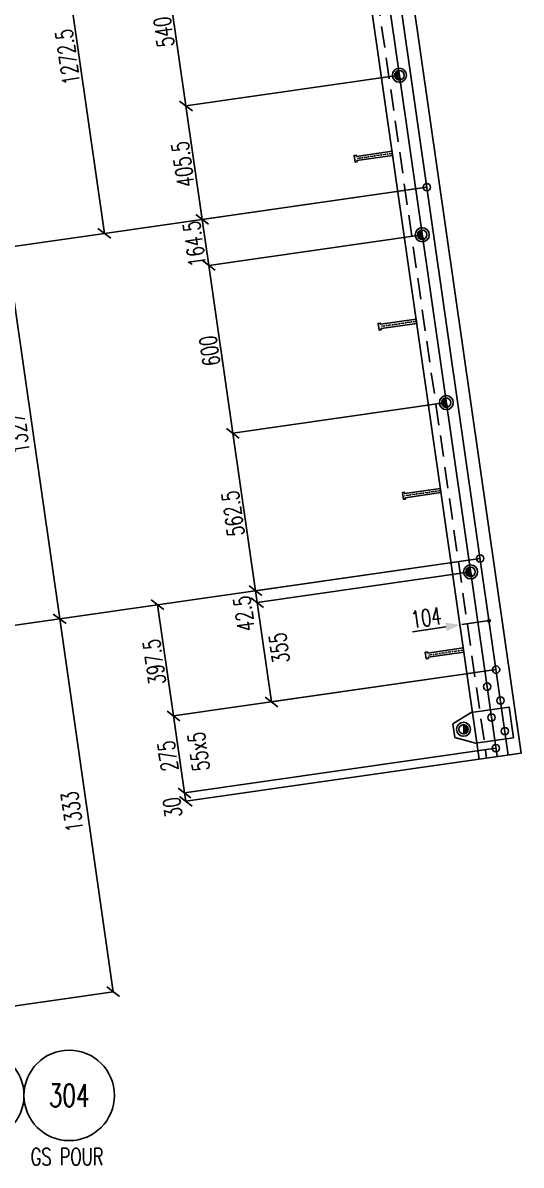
# Model space of a CAD drawing. Extents: x 142141 to 158361, y -105351 to -93871.
# Drawn here: x 150801 to 152565, y -103214 to -99173 of the extents above; entities that cross this region are included whole.
import ezdxf
from ezdxf.enums import TextEntityAlignment as Align

# ---------------------------------------------------------------- set-up
doc = ezdxf.new("R2010")
doc.units = 0
doc.header["$LTSCALE"] = 150
doc.header["$MEASUREMENT"] = 0
doc.linetypes.add('DASHDOT', pattern=[1, 0.5, -0.25, 0, -0.25])
doc.linetypes.add('DASHED', pattern=[0.75, 0.5, -0.25])
doc.layers.get('0').update_dxf_attribs({"linetype": 'CONTINUOUS'})
for name, color, linetype in [('ASSI', 6, 'CONTINUOUS'), ('BOLLINI_1', 7, 'CONTINUOUS'), ('Echelon', 3, 'CONTINUOUS'), ('FORI', 2, 'CONTINUOUS'), ('LINEA_ANG', 2, 'CONTINUOUS'), ('LINEE_PIASTRA', 2, 'CONTINUOUS'), ('LINEE_PIASTRE', 2, 'CONTINUOUS'), ('LS', 7, 'CONTINUOUS'), ('MZ', 6, 'DASHDOT'), ('PIASTRE', 5, 'CONTINUOUS'), ('QT_MAL', 7, 'CONTINUOUS'), ('QT_MPR', 7, 'CONTINUOUS'), ('QT_MSP', 7, 'CONTINUOUS'), ('TESTI_A_P', 7, 'CONTINUOUS'), ('TRAT-Y', 7, 'DASHED')]:
    doc.layers.add(name, color=color, linetype=linetype)
doc.styles.add('QUOTE', font='ROMANS8.SHX', dxfattribs={"width": 0.7})
doc.styles.add('RQL', font='ROMANS8.SHX', dxfattribs={"width": 0.7})
doc.styles.add('RS', font='ROMANS8.shx', dxfattribs={"width": 0.7})
doc.styles.get("Standard").update_dxf_attribs({"font": 'ROMANS8.SHX', "width": 0.7})
doc.dimstyles.new('FRECCE1', dxfattribs={"dimtxt": 60, "dimasz": 6.6667, "dimexe": 0, "dimexo": 0, "dimgap": 1, "dimtad": 1, "dimzin": 0, "dimdsep": 46, "dimtxsty": 'RS', "dimblk1": 'QUOTP', "dimblk2": 'QUOTF', "dimsah": 1, "dimcen": 0, "dimclrd": 2, "dimclre": 2, "dimclrt": 7, "dimadec": 0, "dimazin": 0, "dimtfac": 1, "dimtix": 1, "dimtmove": 2, "dimatfit": 3, "dimldrblk": 'QUOTP', "dimfxl": 1, "dimtolj": 1, "dimtzin": 0, "dimarcsym": 0})
doc.dimstyles.new('TRATTO', dxfattribs={"dimscale": 0, "dimtxt": 60, "dimasz": 40, "dimexe": 0, "dimexo": 0, "dimgap": 10, "dimtad": 1, "dimrnd": 0.5, "dimdsep": 46, "dimtxsty": 'RS', "dimblk1": 'OBLIQUE', "dimblk2": 'OBLIQUE', "dimsah": 1, "dimcen": 0.09, "dimclrd": 2, "dimclre": 2, "dimclrt": 7, "dimadec": 0, "dimazin": 0, "dimtfac": 1, "dimtix": 1, "dimtmove": 2, "dimatfit": 3, "dimfxl": 1, "dimtolj": 1, "dimtzin": 0, "dimarcsym": 0})

# ---------------------------------------------------------------- blocks, each defined once
blk = doc.blocks.new('_OBLIQUE')
at = {"color": 0, "linetype": 'ByBlock'}
blk.add_line((-0.5, -0.5), (0.5, 0.5), dxfattribs=at)
blk = doc.blocks.new('*D57')
at = {"layer": 'QT_MPR', "color": 2, "lineweight": -2, "transparency": 16777216}
for p, q in [((149444, -101494.6), (150931.7, -101281.1)), ((150931.7, -101281.1), (151121.1, -102600.4)), ((149672.9, -102808.2), (151121.1, -102600.4))]:
    blk.add_line(p, q, dxfattribs=at)
at = {"layer": 'QT_MPR', "color": 2, "lineweight": -2, "transparency": 16777216, "xscale": 40, "yscale": 40, "zscale": 40}
for p, rotation in [((150931.7, -101281.1), 98.16613930235343), ((151121.1, -102600.4), 278.1661393023534)]:
    blk.add_blockref('_OBLIQUE', p, dxfattribs=dict(at, rotation=rotation))
at = {"layer": 'QT_MPR', "color": 7, "transparency": 16777216, "insert": (150975.8, -101963.8), "char_height": 60, "attachment_point": 5, "rotation": 98.1661, "style": 'RS'}
blk.add_mtext('\\A1;1333', dxfattribs=at)
blk = doc.blocks.new('*D46')
at = {"layer": 'LS', "color": 2, "lineweight": -2, "transparency": 16777216}
for p, q in [((149255.5, -100181), (150743.2, -99967.5)), ((150931.7, -101281.1), (150743.2, -99967.5)), ((149444, -101494.6), (150931.7, -101281.1))]:
    blk.add_line(p, q, dxfattribs=at)
at = {"layer": 'LS', "color": 2, "lineweight": -2, "transparency": 16777216, "xscale": 40, "yscale": 40, "zscale": 40}
for p, rotation in [((150743.2, -99967.5), 98.16613930235343), ((150931.7, -101281.1), 278.1661393023534)]:
    blk.add_blockref('_OBLIQUE', p, dxfattribs=dict(at, rotation=rotation))
at = {"layer": 'LS', "color": 7, "transparency": 16777216, "insert": (150786.1, -100625.7), "char_height": 60, "attachment_point": 5, "rotation": 98.1661, "style": 'RS'}
blk.add_mtext('\\A1;1327', dxfattribs=at)
blk = doc.blocks.new('16')
blk.add_circle((0, 0), 1)
blk = doc.blocks.new('P20')
at = {"color": 0}
for p, q in [((0, 0.98), (0.02, 1)), ((0, 0.94), (0.06, 1)), ((1, -0.01), (0, 0.99)), ((0, 0.89), (0.1, 0.99)), ((0, 0.85), (0.14, 0.99)), ((0, 0.8), (0.18, 0.98)), ((0, 0.76), (0.22, 0.98)), ((0, 0.71), (0.25, 0.97)), ((0, 0.67), (0.29, 0.96)), ((1, -0.05), (0, 0.95)), ((0, 0.62), (0.32, 0.95)), ((0, 0.58), (0.36, 0.93)), ((0, 0.53), (0.39, 0.92)), ((0, 0.49), (0.42, 0.91)), ((1, -0.09), (0, 0.9)), ((0, 0.44), (0.45, 0.89)), ((0, 0.4), (0.48, 0.88)), ((0.99, -0.13), (0, 0.86)), ((0, 0.35), (0.51, 0.86)), ((0, 0.31), (0.54, 0.84)), ((0, 0.26), (0.56, 0.83)), ((0.99, -0.17), (0, 0.81)), ((0, 0.22), (0.59, 0.81)), ((0, 0.17), (0.61, 0.79)), ((0.98, -0.21), (0, 0.77)), ((0, 0.13), (0.64, 0.77)), ((0, 0.08), (0.66, 0.75)), ((0, 0.04), (0.69, 0.73)), ((0.97, -0.25), (0, 0.72)), ((0, -0.01), (0.71, 0.7)), ((0.96, -0.28), (0, 0.68)), ((0, -0.05), (0.73, 0.68)), ((0, -0.1), (0.75, 0.66)), ((0.95, -0.32), (0, 0.63)), ((0, -0.14), (0.77, 0.63)), ((0, -0.19), (0.79, 0.61)), ((0.94, -0.35), (0, 0.59)), ((0, -0.23), (0.81, 0.58)), ((0, -0.28), (0.83, 0.56)), ((0.92, -0.38), (0, 0.54)), ((0, -0.32), (0.85, 0.53)), ((0.91, -0.41), (0, 0.5)), ((0, -0.36), (0.87, 0.5)), ((0, -0.41), (0.88, 0.47)), ((0.9, -0.44), (0, 0.45)), ((0, -0.45), (0.9, 0.44)), ((0.88, -0.47), (0, 0.41)), ((0, -0.5), (0.91, 0.41)), ((0, -0.54), (0.92, 0.38)), ((0.87, -0.5), (0, 0.36)), ((0, -0.59), (0.94, 0.35)), ((0.85, -0.53), (0, 0.32)), ((0, -0.63), (0.95, 0.31)), ((0, -0.68), (0.96, 0.28)), ((0.83, -0.56), (0, 0.27)), ((0, -0.72), (0.97, 0.25)), ((0.81, -0.58), (0, 0.23)), ((0, -0.77), (0.98, 0.21)), ((0.79, -0.61), (0, 0.18)), ((0, -0.81), (0.99, 0.17)), ((0.77, -0.63), (0, 0.14)), ((0, -0.86), (0.99, 0.13)), ((0.75, -0.66), (0, 0.09)), ((0, -0.9), (1, 0.09)), ((0.73, -0.68), (0, 0.05)), ((0, -0.95), (1, 0.05)), ((0.71, -0.7), (0, 0.01)), ((0, -0.99), (1, 0.01)), ((1, 0.04), (0.04, 1)), ((1, 0.09), (0.09, 1)), ((0.99, 0.14), (0.14, 0.99)), ((0.98, 0.19), (0.19, 0.98)), ((0.97, 0.25), (0.25, 0.97)), ((0.95, 0.31), (0.31, 0.95)), ((0.92, 0.38), (0.38, 0.92)), ((0.88, 0.47), (0.47, 0.88)), ((0.81, 0.59), (0.59, 0.81)), ((0.69, -0.73), (0, -0.04)), ((0.66, -0.75), (0, -0.08)), ((0.64, -0.77), (0, -0.13)), ((0.61, -0.79), (0, -0.17)), ((0.59, -0.81), (0, -0.22)), ((0.56, -0.83), (0, -0.26)), ((0.54, -0.84), (0, -0.31)), ((0.51, -0.86), (0, -0.35)), ((0.48, -0.88), (0, -0.4)), ((0.45, -0.89), (0, -0.44)), ((0.42, -0.91), (0, -0.49)), ((0.39, -0.92), (0, -0.53)), ((0.36, -0.93), (0, -0.58)), ((0.32, -0.95), (0, -0.62)), ((0.29, -0.96), (0, -0.67)), ((0.25, -0.97), (0, -0.71)), ((0.22, -0.98), (0, -0.76)), ((0.18, -0.98), (0, -0.8)), ((0.14, -0.99), (0, -0.85)), ((0.1, -0.99), (0, -0.89)), ((0.04, -1), (1, -0.04)), ((0.09, -1), (1, -0.09)), ((0.14, -0.99), (0.99, -0.14)), ((0.19, -0.98), (0.98, -0.19)), ((0.25, -0.97), (0.97, -0.25)), ((0.31, -0.95), (0.95, -0.31)), ((0.38, -0.92), (0.92, -0.38)), ((0.47, -0.88), (0.88, -0.47)), ((0.59, -0.81), (0.81, -0.59))]:
    blk.add_line(p, q, dxfattribs=at)
for radius in [1.5, 1]:
    blk.add_circle((0, 0), radius)
blk = doc.blocks.new('ASSE98')
blk.add_line((0, 0), (1, 0))
at = {"color": 7, "style": 'QUOTE', "width": 0.5, "flags": 1}
for tag, p in [('TI', (1.38308, 6.82731)), ('DI_S', (1.38308, 6.42178)), ('D_S', (1.38308, 6.02092)), ('E_S', (1.38308, 5.68065)), ('NFORI', (1.36454, 5.29792)), ('ALAR', (1.36349, 4.93246)), ('FAM', (1.3775, 4.54645)), ('ALA', (1.38308, 4.19257)), ('DISP2', (1.38308, 3.84971)), ('DISP1', (1.38308, 3.50686)), ('PINZAF', (1.38308, 3.164)), ('PINZAI', (1.38308, 2.82114)), ('TRP', (1.38308, 2.47829)), ('NP', (1.38308, 2.13543)), ('SV', (1.38308, 1.79257)), ('PESO', (1.38308, 1.44971)), ('QUA', (1.38308, 1.10686)), ('LUN', (1.38308, 0.764)), ('PROF', (1.38308, 0.42114)), ('POS', (1.38308, 0.07829))]:
    blk.add_attdef(tag, p, '', height=0.2, dxfattribs=at)
at = {"color": 7, "flags": 1}
for tag, p in [('LAV1', (3.07431, 6.82847)), ('LAV2', (3.07431, 6.49513)), ('LAV3', (3.07431, 6.1618)), ('LAV4', (3.07431, 5.82847)), ('LAV5', (3.07431, 5.49513)), ('LAV6', (3.07431, 5.1618)), ('LAV7', (3.07431, 4.82847)), ('LAV8', (3.07431, 4.49513)), ('LAV9', (3.07431, 4.1618)), ('LAV10', (3.07431, 3.82847))]:
    blk.add_attdef(tag, p, '', height=0.2, dxfattribs=at)
blk = doc.blocks.new('QUOTP')
at = {"layer": 'ASSI', "color": 2, "const_width": 1.07}
blk.add_lwpolyline([(-0.53, 0, 1), (0.53, 0, 1)], format="xyb", close=True, dxfattribs=at)
blk = doc.blocks.new('QUOTF')
at = {"layer": 'LS', "color": 2}
blk.add_line((7.5, 0), (25.5, 0), dxfattribs=at)
blk.add_solid([(7.5, 2.25), (0, 0), (7.5, -2.25)], dxfattribs=at)
blk = doc.blocks.new('*D167')
at = {"layer": 'QT_MAL', "color": 2, "lineweight": -2, "transparency": 16777216}
for p, q in [((152348.2, -101302.6), (152348.2, -101302.6)), ((152444.5, -101288.8), (152354.8, -101301.7)), ((152451.1, -101287.9), (152451.1, -101287.9))]:
    blk.add_line(p, q, dxfattribs=at)
at = {"layer": 'QT_MAL', "color": 2, "lineweight": -2, "transparency": 16777216, "xscale": 6.6667, "yscale": 6.6667, "zscale": 6.6667}
for name, p, rotation in [('QUOTF', (152348.2, -101302.6), 188.1661393023535), ('QUOTP', (152451.1, -101287.9), 8.166139302353512)]:
    blk.add_blockref(name, p, dxfattribs=dict(at, rotation=rotation))
at = {"layer": 'QT_MAL', "color": 7, "transparency": 16777216, "insert": (152228.8, -101277.3), "char_height": 60, "attachment_point": 5, "rotation": 8.1661, "style": 'RS'}
blk.add_mtext('\\A1;104', dxfattribs=at)
blk = doc.blocks.new('*D73')
at = {"layer": 'QT_MPR', "color": 2, "lineweight": -2, "transparency": 16777216}
for p, q in [((152050.3, -98494.5), (150909, -98658.3)), ((150909, -98658.3), (151089.7, -99917.8)), ((152231, -99754), (151089.7, -99917.8))]:
    blk.add_line(p, q, dxfattribs=at)
at = {"layer": 'QT_MPR', "color": 2, "lineweight": -2, "transparency": 16777216, "xscale": 40, "yscale": 40, "zscale": 40}
for p, rotation in [((150909, -98658.3), 98.16613930234952), ((151089.7, -99917.8), 278.1661393023495)]:
    blk.add_blockref('_OBLIQUE', p, dxfattribs=dict(at, rotation=rotation))
at = {"layer": 'QT_MPR', "color": 7, "transparency": 16777216, "insert": (150959.7, -99293.7), "char_height": 60, "attachment_point": 5, "rotation": 98.1661, "style": 'RS'}
blk.add_mtext('\\A1;1272.5', dxfattribs=at)
blk = doc.blocks.new('*D74')
at = {"layer": 'QT_MPR', "color": 2, "lineweight": -2, "transparency": 16777216}
for p, q in [((152419.5, -101067.6), (151278.2, -101231.4)), ((151278.2, -101231.4), (151334.7, -101624.8)), ((152476, -101461), (151334.7, -101624.8))]:
    blk.add_line(p, q, dxfattribs=at)
at = {"layer": 'QT_MPR', "color": 2, "lineweight": -2, "transparency": 16777216, "xscale": 40, "yscale": 40, "zscale": 40}
for p, rotation in [((151278.2, -101231.4), 98.16613930234952), ((151334.7, -101624.8), 278.1661393023495)]:
    blk.add_blockref('_OBLIQUE', p, dxfattribs=dict(at, rotation=rotation))
at = {"layer": 'QT_MPR', "color": 7, "transparency": 16777216, "insert": (151266.8, -101433.8), "char_height": 60, "attachment_point": 5, "rotation": 98.1661, "style": 'RS'}
blk.add_mtext('\\A1;397.5', dxfattribs=at)
blk = doc.blocks.new('*D75')
at = {"layer": 'QT_MPR', "color": 2, "lineweight": -2, "transparency": 16777216}
for p, q in [((152476, -101461), (151334.7, -101624.8)), ((151334.7, -101624.8), (151373.7, -101897)), ((152475.4, -101738.9), (151373.7, -101897))]:
    blk.add_line(p, q, dxfattribs=at)
at = {"layer": 'QT_MPR', "color": 2, "lineweight": -2, "transparency": 16777216, "xscale": 40, "yscale": 40, "zscale": 40}
for p, rotation in [((151334.7, -101624.8), 98.16613930234952), ((151373.7, -101897), 278.1661393023495)]:
    blk.add_blockref('_OBLIQUE', p, dxfattribs=dict(at, rotation=rotation))
at = {"layer": 'QT_MPR', "color": 7, "transparency": 16777216, "insert": (151423.5, -101751), "char_height": 60, "attachment_point": 5, "rotation": 98.1661, "style": 'RS'}
blk.add_mtext('\\A1;55x5', dxfattribs=at)
blk = doc.blocks.new('*D76')
at = {"layer": 'QT_MPR', "color": 2, "lineweight": -2, "transparency": 16777216}
for p, q in [((152476, -101461), (151334.7, -101624.8)), ((151334.7, -101624.8), (151373.7, -101897)), ((152475.4, -101738.9), (151373.7, -101897))]:
    blk.add_line(p, q, dxfattribs=at)
at = {"layer": 'QT_MPR', "color": 2, "lineweight": -2, "transparency": 16777216, "xscale": 40, "yscale": 40, "zscale": 40}
for p, rotation in [((151334.7, -101624.8), 98.16613930234952), ((151373.7, -101897), 278.1661393023495)]:
    blk.add_blockref('_OBLIQUE', p, dxfattribs=dict(at, rotation=rotation))
at = {"layer": 'QT_MPR', "color": 7, "transparency": 16777216, "insert": (151314.6, -101766.6), "char_height": 60, "attachment_point": 5, "rotation": 98.1661, "style": 'RS'}
blk.add_mtext('\\A1;275', dxfattribs=at)
blk = doc.blocks.new('*D77')
at = {"layer": 'QT_MPR', "color": 2, "lineweight": -2, "transparency": 16777216}
for p, q in [((152475.4, -101738.9), (151373.7, -101897)), ((152416.3, -101777.7), (151378, -101926.7)), ((151373.7, -101897), (151378, -101926.7))]:
    blk.add_line(p, q, dxfattribs=at)
at = {"layer": 'QT_MPR', "color": 2, "lineweight": -2, "transparency": 16777216, "xscale": 40, "yscale": 40, "zscale": 40}
for p, rotation in [((151373.7, -101897), 98.16613930234952), ((151378, -101926.7), 278.1661393023495)]:
    blk.add_blockref('_OBLIQUE', p, dxfattribs=dict(at, rotation=rotation))
at = {"layer": 'QT_MPR', "color": 7, "transparency": 16777216, "insert": (151331.1, -101948.5), "char_height": 60, "attachment_point": 5, "rotation": 98.1661, "style": 'RS'}
blk.add_mtext('\\A1;30', dxfattribs=at)
blk = doc.blocks.new('A$C6E393FD9')
at = {"layer": 'Echelon'}
blk.add_lwpolyline([(2.5, 0), (0, 19.8), (168.6, 41.4), (167.9, 47.2), (177.8, 48.5), (181.8, 17.1), (171.9, 15.8), (171.2, 21.6), (2.5, 0)], close=True, dxfattribs=at)
at = {"layer": 'MZ', "ltscale": 0.2}
blk.add_line((1.3, 9.9), (179.8, 32.8), dxfattribs=at)
blk = doc.blocks.new('MRKR_98')
blk.add_point((0, 0))
at = {"color": 7, "style": 'QUOTE', "width": 0.5, "flags": 1}
for tag, p in [('TI', (3.73, 6.83)), ('DI_S', (3.73, 6.42)), ('D_S', (3.73, 6.02)), ('AUX2', (3.71, 4.93)), ('NFORI', (3.72, 5.3)), ('AUX1', (3.73, 4.19)), ('E_S', (3.73, 5.68)), ('FAM', (3.73, 4.55)), ('COMMESSA', (3.73, 3.85)), ('MD', (3.73, 3.51)), ('MP', (3.73, 3.16)), ('LARGHEZZA', (3.73, 2.82)), ('SPESSORE', (3.73, 2.48)), ('NP', (3.73, 2.14)), ('SV', (3.73, 1.79)), ('PESO', (3.73, 1.45)), ('QUA', (3.73, 1.11)), ('LUN', (3.73, 0.76)), ('PROF', (3.73, 0.42)), ('POS', (3.73, 0.08))]:
    blk.add_attdef(tag, p, '', height=0.2, dxfattribs=at)
at = {"color": 7, "flags": 1}
for tag, p in [('LAV1', (5.26, 6.88)), ('LAV2', (5.26, 6.55)), ('LAV3', (5.26, 6.21)), ('LAV4', (5.26, 5.88)), ('LAV5', (5.26, 5.55)), ('LAV6', (5.26, 5.21)), ('LAV7', (5.26, 4.88)), ('LAV8', (5.26, 4.55)), ('LAV9', (5.26, 4.21)), ('LAV10', (5.26, 3.88))]:
    blk.add_attdef(tag, p, '', height=0.2, dxfattribs=at)
blk = doc.blocks.new('*D88')
at = {"layer": 'QT_MSP', "color": 2, "lineweight": -2, "transparency": 16777216}
for p, q in [((152057.1, -98823.8), (151301.8, -98932.2)), ((151301.8, -98932.2), (151378.5, -99466.7)), ((152133.8, -99358.3), (151378.5, -99466.7))]:
    blk.add_line(p, q, dxfattribs=at)
at = {"layer": 'QT_MSP', "color": 2, "lineweight": -2, "transparency": 16777216, "xscale": 40, "yscale": 40, "zscale": 40}
for p, rotation in [((151301.8, -98932.2), 98.16613930234952), ((151378.5, -99466.7), 278.1661393023495)]:
    blk.add_blockref('_OBLIQUE', p, dxfattribs=dict(at, rotation=rotation))
at = {"layer": 'QT_MSP', "color": 7, "transparency": 16777216, "insert": (151300.6, -99205.1), "char_height": 60, "attachment_point": 5, "rotation": 98.1661, "style": 'RS'}
blk.add_mtext('\\A1;540', dxfattribs=at)
blk = doc.blocks.new('*D89')
at = {"layer": 'QT_MSP', "color": 2, "lineweight": -2, "transparency": 16777216}
for p, q in [((152133.8, -99358.3), (151378.5, -99466.7)), ((151378.5, -99466.7), (151436.1, -99868.1)), ((152231, -99754), (151436.1, -99868.1))]:
    blk.add_line(p, q, dxfattribs=at)
at = {"layer": 'QT_MSP', "color": 2, "lineweight": -2, "transparency": 16777216, "xscale": 40, "yscale": 40, "zscale": 40}
for p, rotation in [((151378.5, -99466.7), 98.16613930234952), ((151436.1, -99868.1), 278.1661393023495)]:
    blk.add_blockref('_OBLIQUE', p, dxfattribs=dict(at, rotation=rotation))
at = {"layer": 'QT_MSP', "color": 7, "transparency": 16777216, "insert": (151367.8, -99673.1), "char_height": 60, "attachment_point": 5, "rotation": 98.1661, "style": 'RS'}
blk.add_mtext('\\A1;405.5', dxfattribs=at)
blk = doc.blocks.new('*D90')
at = {"layer": 'QT_MSP', "color": 2, "lineweight": -2, "transparency": 16777216}
for p, q in [((152231, -99754), (151436.1, -99868.1)), ((151436.1, -99868.1), (151459.5, -100030.9)), ((152214.8, -99922.5), (151459.5, -100030.9))]:
    blk.add_line(p, q, dxfattribs=at)
at = {"layer": 'QT_MSP', "color": 2, "lineweight": -2, "transparency": 16777216, "xscale": 40, "yscale": 40, "zscale": 40}
for p, rotation in [((151436.1, -99868.1), 98.16613930234952), ((151459.5, -100030.9), 278.1661393023495)]:
    blk.add_blockref('_OBLIQUE', p, dxfattribs=dict(at, rotation=rotation))
at = {"layer": 'QT_MSP', "color": 7, "transparency": 16777216, "insert": (151408.2, -99955.2), "char_height": 60, "attachment_point": 5, "rotation": 98.1661, "style": 'RS'}
blk.add_mtext('\\A1;164.5', dxfattribs=at)
blk = doc.blocks.new('*D91')
at = {"layer": 'QT_MSP', "color": 2, "lineweight": -2, "transparency": 16777216}
for p, q in [((152214.8, -99922.5), (151459.5, -100030.9)), ((151459.5, -100030.9), (151544.7, -100624.8)), ((152300, -100516.5), (151544.7, -100624.8))]:
    blk.add_line(p, q, dxfattribs=at)
at = {"layer": 'QT_MSP', "color": 2, "lineweight": -2, "transparency": 16777216, "xscale": 40, "yscale": 40, "zscale": 40}
for p, rotation in [((151459.5, -100030.9), 98.16613930234952), ((151544.7, -100624.8), 278.1661393023495)]:
    blk.add_blockref('_OBLIQUE', p, dxfattribs=dict(at, rotation=rotation))
at = {"layer": 'QT_MSP', "color": 7, "transparency": 16777216, "insert": (151462.5, -100333.6), "char_height": 60, "attachment_point": 5, "rotation": 98.1661, "style": 'RS'}
blk.add_mtext('\\A1;600', dxfattribs=at)
blk = doc.blocks.new('*D92')
at = {"layer": 'QT_MSP', "color": 2, "lineweight": -2, "transparency": 16777216}
for p, q in [((152300, -100516.5), (151544.7, -100624.8)), ((151544.7, -100624.8), (151624.6, -101181.7)), ((152419.5, -101067.6), (151624.6, -101181.7))]:
    blk.add_line(p, q, dxfattribs=at)
at = {"layer": 'QT_MSP', "color": 2, "lineweight": -2, "transparency": 16777216, "xscale": 40, "yscale": 40, "zscale": 40}
for p, rotation in [((151544.7, -100624.8), 98.16613930234952), ((151624.6, -101181.7), 278.1661393023495)]:
    blk.add_blockref('_OBLIQUE', p, dxfattribs=dict(at, rotation=rotation))
at = {"layer": 'QT_MSP', "color": 7, "transparency": 16777216, "insert": (151545.1, -100908.9), "char_height": 60, "attachment_point": 5, "rotation": 98.1661, "style": 'RS'}
blk.add_mtext('\\A1;562.5', dxfattribs=at)
blk = doc.blocks.new('*D93')
at = {"layer": 'QT_MSP', "color": 2, "lineweight": -2, "transparency": 16777216}
for p, q in [((152419.5, -101067.6), (151624.6, -101181.7)), ((152385.9, -101115.3), (151630.7, -101223.7)), ((151624.6, -101181.7), (151630.7, -101223.7))]:
    blk.add_line(p, q, dxfattribs=at)
at = {"layer": 'QT_MSP', "color": 2, "lineweight": -2, "transparency": 16777216, "xscale": 40, "yscale": 40, "zscale": 40}
for p, rotation in [((151624.6, -101181.7), 98.16613930234952), ((151630.7, -101223.7), 278.1661393023495)]:
    blk.add_blockref('_OBLIQUE', p, dxfattribs=dict(at, rotation=rotation))
at = {"layer": 'QT_MSP', "color": 7, "transparency": 16777216, "insert": (151583.7, -101262.9), "char_height": 60, "attachment_point": 5, "rotation": 98.1661, "style": 'RS'}
blk.add_mtext('\\A1;42.5', dxfattribs=at)
blk = doc.blocks.new('*D94')
at = {"layer": 'QT_MSP', "color": 2, "lineweight": -2, "transparency": 16777216}
for p, q in [((152385.9, -101115.3), (151630.7, -101223.7)), ((151630.7, -101223.7), (151681.1, -101575.1)), ((152476, -101461), (151681.1, -101575.1))]:
    blk.add_line(p, q, dxfattribs=at)
at = {"layer": 'QT_MSP', "color": 2, "lineweight": -2, "transparency": 16777216, "xscale": 40, "yscale": 40, "zscale": 40}
for p, rotation in [((151630.7, -101223.7), 98.16613930234952), ((151681.1, -101575.1), 278.1661393023495)]:
    blk.add_blockref('_OBLIQUE', p, dxfattribs=dict(at, rotation=rotation))
at = {"layer": 'QT_MSP', "color": 7, "transparency": 16777216, "insert": (151708.8, -101384.8), "char_height": 60, "attachment_point": 5, "rotation": 98.1661, "style": 'RS'}
blk.add_mtext('\\A1;355', dxfattribs=at)
blk = doc.blocks.new('xxx')
blk.add_circle((0, 0), 8)
at = {"color": 3, "style": 'RQL', "width": 0.7}
blk.add_attdef('POS', text='', height=4, dxfattribs=at).set_placement((0, 0), align=Align.MIDDLE)
at = {"style": 'RQL', "width": 0.7, "flags": 1}
for tag, p in [('POS1', (-0.39, -5.42)), ('TIPO', (-0.39, -8.66))]:
    blk.add_attdef(tag, p, '', height=2, dxfattribs=at)

msp = doc.modelspace()

# ---------------------------------------------------------------- linework, layer by layer
at = {"layer": 'LINEA_ANG'}
for p, q in [((151437.656, -94957.59), (152416.338, -101777.728)), ((152564.818, -101756.421), (151586.135, -94936.283)), ((152416.338, -101777.728), (152564.818, -101756.421))]:
    msp.add_line(p, q, dxfattribs=at)
at = {"layer": 'LINEE_PIASTRA'}
for p, q in [((152387.668, -101613.131), (152322.639, -101652.77)), ((152329.599, -101701.273), (152403.151, -101721.026))]:
    msp.add_line(p, q, dxfattribs=at)
at = {"layer": 'LINEE_PIASTRE'}
for p, q in [((152387.668, -101613.131), (152522.289, -101593.813)), ((152522.289, -101593.813), (152537.772, -101701.708)), ((152329.599, -101701.273), (152322.639, -101652.77)), ((152537.772, -101701.708), (152403.151, -101721.026))]:
    msp.add_line(p, q, dxfattribs=at)
at = {"layer": 'LS', "color": 6}
for p, q in [((152479.69, -101768.637), (151501.007, -94948.499)), ((152519.284, -101762.955), (151825.002, -96924.717))]:
    msp.add_line(p, q, dxfattribs=at)
at = {"layer": 'LS', "color": 2}
for p, q in [((150743.241, -99967.491), (151089.692, -99917.776)), ((150931.74, -101281.086), (151278.191, -101231.371))]:
    msp.add_line(p, q, dxfattribs=at)
at = {"layer": 'TRAT-Y'}
msp.add_line((151463.887, -94953.826), (152442.57, -101773.963), dxfattribs=at)

# ---------------------------------------------------------------- block references
at = {"layer": 'ASSI', "xscale": 6890.000000000001, "rotation": 278.1661393023495}
msp.add_blockref('ASSE98', (151437.656, -94957.59), dxfattribs=at)
at = {"layer": 'BOLLINI_1', "xscale": 20, "yscale": 20, "zscale": 20}
for p, values in [((150645.311, -102967.245), {'POS': '303'}), ((150965.311, -102967.245), {'POS': '304'})]:
    msp.add_blockref('xxx', p, dxfattribs=at).add_auto_attribs(values)
at = {"layer": 'FORI'}
for name, p, xscale, yscale, zscale, rotation in [('P20', (152133.812, -99358.327), -16.5, 16.5, 16.5, 16.33227860470295), ('16', (152231.001, -99753.999), 13, 13, 13, 16.33227860470298), ('P20', (152214.778, -99922.547), -16.5, 16.5, 16.5, 16.33227860470295), ('P20', (152300.004, -100516.463), -16.5, 16.5, 16.5, 16.33227860470295), ('16', (152419.5, -101067.594), 13, 13, 13, 16.33227860470298), ('P20', (152385.941, -101115.329), -16.5, 16.5, 16.5, 16.33227860470295), ('16', (152475.961, -101461.048), 13, 13, 13, 16.33227860470298), ('16', (152444.179, -101521.172), 13, 13, 13, 16.33227860470298), ('16', (152491.585, -101569.932), 13, 13, 13, 16.33227860470298), ('16', (152459.803, -101630.056), -13, 13, 13, 196.332278604703), ('16', (152507.21, -101678.817), -13, 13, 13, 196.332278604703), ('16', (152475.428, -101738.941), 13, 13, 13, 16.33227860470298)]:
    msp.add_blockref(name, p, dxfattribs=dict(at, xscale=xscale, yscale=yscale, zscale=zscale, rotation=rotation))
at = {"layer": 'FORI', "xscale": 16.5, "yscale": 16.5, "zscale": 16.5}
msp.add_blockref('P20', (152360.765, -101672.05), dxfattribs=at)
at = {"layer": 'LS', "xscale": -0.7500000000000001, "yscale": 0.7500000000000001, "zscale": 0.7500000000000001, "rotation": 15.46334860502751}
for p in [(152111.715, -99641.596), (152196.941, -100235.512), (152282.878, -100834.378), (152363.843, -101398.598)]:
    msp.add_blockref('A$C6E393FD9', p, dxfattribs=at)
at = {"layer": 'PIASTRE', "xscale": 20, "yscale": 20, "zscale": 20, "rotation": 98.1661393057029}
msp.add_blockref('MRKR_98', (152522.289, -101593.813), dxfattribs=at)

# ---------------------------------------------------------------- texts
at = {"layer": 'TESTI_A_P', "style": 'RS', "width": 0.7}
msp.add_text('GS POUR', height=60, dxfattribs=at).set_placement((150829.174, -103213.903))

# ---------------------------------------------------------------- dimensions: what is measured, and where the dimension line sits
at = {"layer": 'LS'}
dim = msp.add_linear_dim(base=(150743.241, -99967.491), p1=(149443.98, -101494.578), p2=(149255.481, -100180.983), angle=98.166139, dimstyle='TRATTO', override={"dimscale": 1}, dxfattribs=at)
dim.commit()
dim.dimension.update_dxf_attribs({"geometry": '*D46', "text_midpoint": (150786.067, -100625.72), "dimtype": 160})
at = {"layer": 'QT_MAL'}
dim = msp.add_linear_dim(base=(152348.162, -101302.628), p1=(152451.108, -101287.855), p2=(152348.162, -101302.628), angle=188.166139, text='104', dimstyle='FRECCE1', dxfattribs=at)
dim.commit()
dim.dimension.update_dxf_attribs({"geometry": '*D167', "text_midpoint": (152228.776, -101277.262), "dimtype": 160})
at = {"layer": 'QT_MPR'}
for base, p1, p2, text, picture, middle in [((151089.692, -99917.776), (152050.264, -98494.498), (152231.001, -99753.999), '1272.5', '*D73', (150959.729, -99293.707)), ((151334.652, -101624.824), (152419.5, -101067.594), (152475.961, -101461.048), '397.5', '*D74', (151266.827, -101433.779)), ((151121.055, -102600.363), (149443.98, -101494.578), (149672.889, -102808.173), '1333', '*D57', (150975.832, -101963.774)), ((151373.714, -101897.036), (152475.961, -101461.048), (152475.428, -101738.941), '275', '*D76', (151314.588, -101766.612)), ((151373.714, -101897.036), (152475.961, -101461.048), (152475.428, -101738.941), '55x5', '*D75', (151423.473, -101750.987)), ((151377.975, -101926.732), (152475.428, -101738.941), (152416.338, -101777.728), '30', '*D77', (151331.1, -101948.466))]:
    dim = msp.add_linear_dim(base=base, p1=p1, p2=p2, angle=98.166139, text=text, dimstyle='TRATTO', override={"dimscale": 1}, dxfattribs=at)
    dim.commit()
    dim.dimension.update_dxf_attribs({"geometry": picture, "text_midpoint": middle, "dimtype": 160})
at = {"layer": 'QT_MSP'}
for base, p1, p2, text, picture, middle in [((151378.549, -99466.706), (152057.109, -98823.802), (152133.812, -99358.327), '540', '*D88', (151300.603, -99205.126)), ((151436.143, -99868.06), (152133.812, -99358.327), (152231.001, -99753.999), '405.5', '*D89', (151367.752, -99673.065)), ((151459.514, -100030.927), (152231.001, -99753.999), (152214.778, -99922.547), '164.5', '*D90', (151408.234, -99955.175)), ((151544.74, -100624.843), (152214.778, -99922.547), (152300.004, -100516.463), '600', '*D91', (151462.533, -100333.567)), ((151624.642, -101181.655), (152300.004, -100516.463), (152419.5, -101067.594), '562.5', '*D92', (151545.097, -100908.931)), ((151630.677, -101223.708), (152419.5, -101067.594), (152385.941, -101115.329), '42.5', '*D93', (151583.732, -101262.865)), ((151681.103, -101575.109), (152385.941, -101115.329), (152475.961, -101461.048), '355', '*D94', (151708.829, -101384.767))]:
    dim = msp.add_linear_dim(base=base, p1=p1, p2=p2, angle=98.166139, text=text, dimstyle='TRATTO', override={"dimscale": 1}, dxfattribs=at)
    dim.commit()
    dim.dimension.update_dxf_attribs({"geometry": picture, "text_midpoint": middle, "dimtype": 160})

doc.saveas('drawing.dxf')
